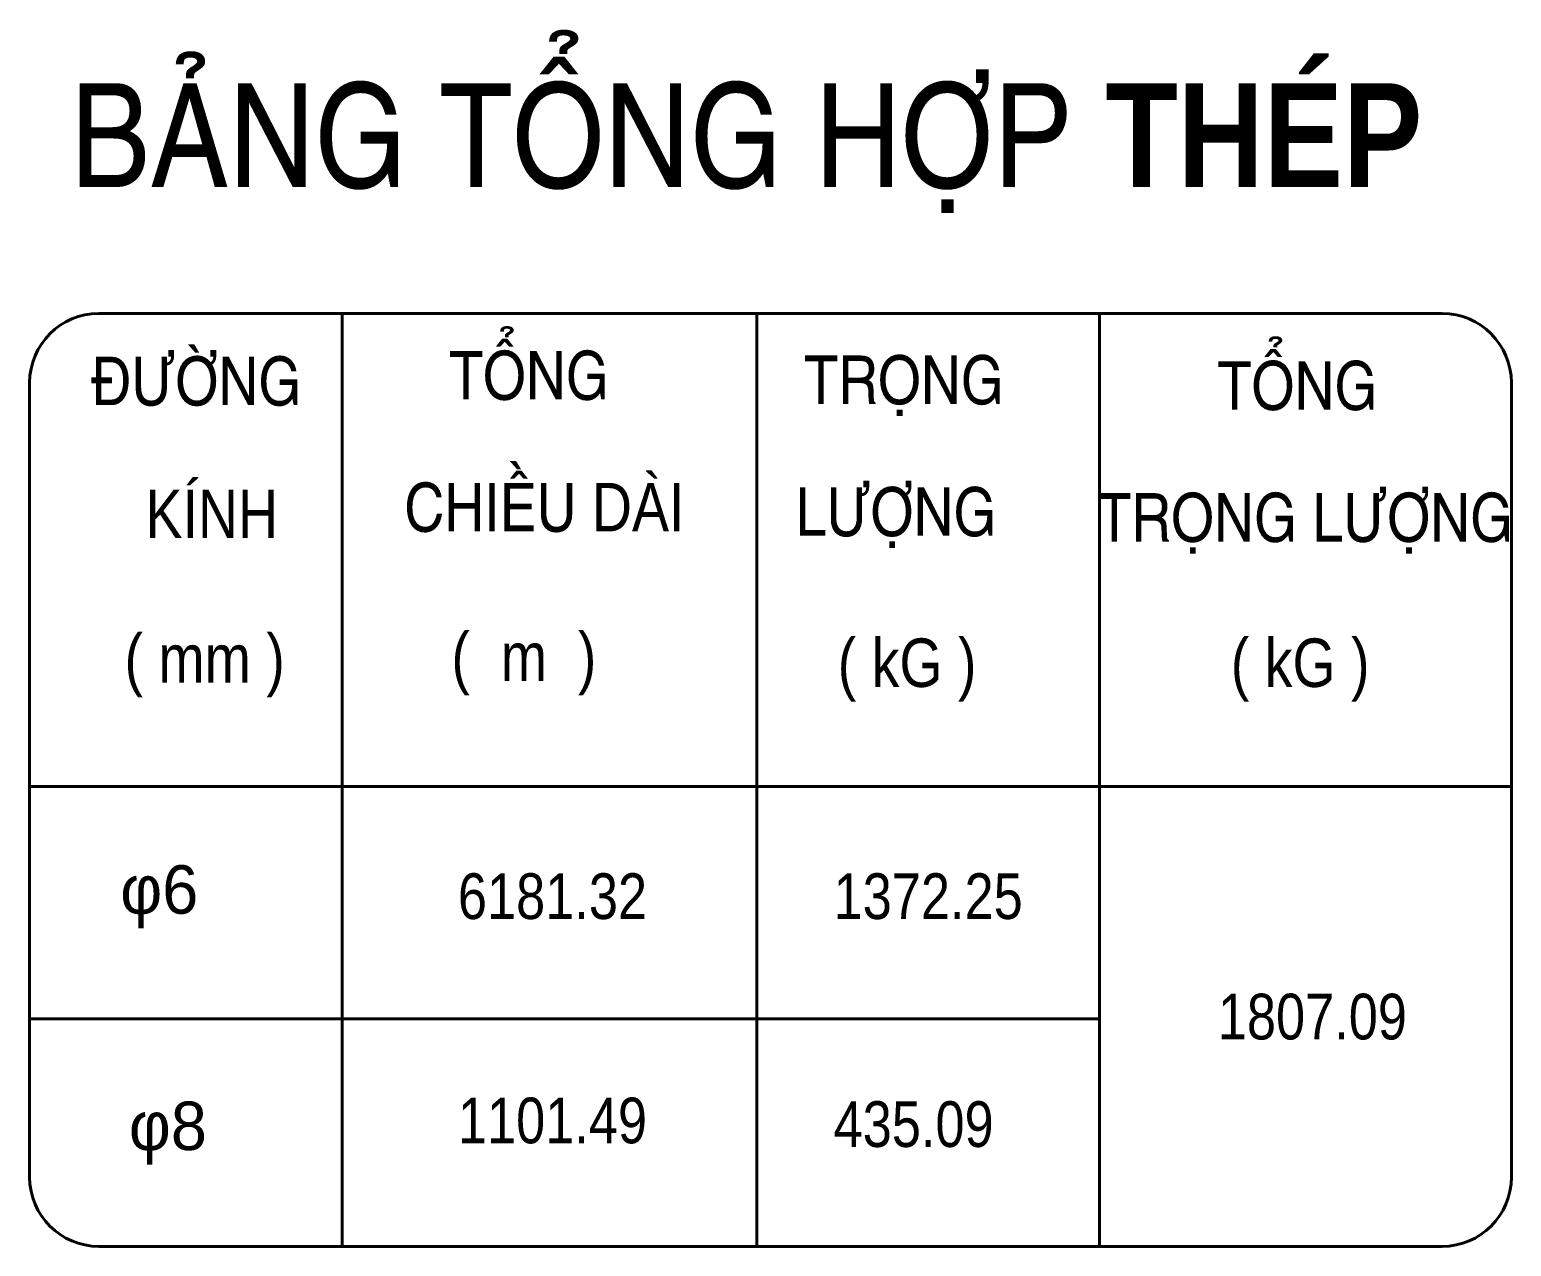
# Model space of a CAD drawing. Header units: inches. Extents: x 1604615 to 1925968, y -294302 to 52467.
# Drawn here: x 1819015 to 1829718, y -253087 to -244295 of the extents above; entities that cross this region are included whole.
import ezdxf
from ezdxf.enums import TextEntityAlignment as Align

# ---------------------------------------------------------------- set-up
doc = ezdxf.new("R2010")
doc.units = ezdxf.units.IN
doc.header["$LTSCALE"] = 20
doc.header["$MEASUREMENT"] = 0
for name, color, linetype, lineweight in [('dam', 132, 'Continuous', 40), ('kich thuoc', 8, 'Continuous', 13), ('KTHUOC_TRUC', 123, 'Continuous', 5)]:
    doc.layers.add(name, color=color, linetype=linetype, lineweight=lineweight)
doc.styles.add('DIM', font='romans.shx')
doc.styles.add('text', font='ARIALN.TTF')
doc.styles.add('TK', font='VHELVCN.TTF', dxfattribs={"height": 230})

# ---------------------------------------------------------------- blocks, each defined once
blk = doc.blocks.new('STT')
at = {"layer": 'KTHUOC_TRUC', "style": 'text'}
blk.add_attdef('STT', (-281, -127), '', height=275, dxfattribs=at)

msp = doc.modelspace()

# ---------------------------------------------------------------- linework, layer by layer
at = {"layer": 'dam'}
for p, q in [((1819514.6, -246346.7), (1829218.1, -246346.7)), ((1821273.1, -246346.7), (1821273.1, -253087.3)), ((1824267.6, -246346.7), (1824267.6, -253087.3)), ((1826744.1, -246346.7), (1826744.1, -253087.3)), ((1819014.6, -246846.7), (1819014.6, -252587.3)), ((1829718.1, -246846.7), (1829718.1, -252587.3)), ((1819014.6, -249763.7), (1829718.1, -249763.7)), ((1819014.6, -249763.7), (1829718.1, -249763.7)), ((1819014.6, -251442.8), (1826744.1, -251442.8)), ((1819514.6, -253087.3), (1829218.1, -253087.3))]:
    msp.add_line(p, q, dxfattribs=at)
for centre, start, end in [((1819514.6, -246846.7), 90, 180), ((1829218.1, -246846.7), 0, 90), ((1819514.6, -252587.3), 180, 270), ((1829218.1, -252587.3), 270, 0)]:
    msp.add_arc(centre, 500, start, end, dxfattribs=at)

# ---------------------------------------------------------------- block references
at = {"layer": 'kich thuoc', "xscale": 1.199999999953434, "yscale": 1.200000000011642, "zscale": 1.2}
for p, values in [((1822445.4, -250569.4), {'STT': '6181.32'}), ((1825159.4, -250569.4), {'STT': '1372.25'}), ((1827934.7, -251439.4), {'STT': '1807.09'}), ((1822445.4, -252189.9), {'STT': '1101.49'}), ((1825159.4, -252216.4), {'STT': '435.09'})]:
    msp.add_blockref('STT', p, dxfattribs=at).add_auto_attribs(values)

# ---------------------------------------------------------------- texts
at = {"layer": 'KTHUOC_TRUC', "style": 'TK'}
for s, p in [('TOÅNG ', (1822677.7, -246792.5)), ('ÑÖÔØNG ', (1820274.7, -246833.8)), ('TOÅNG ', (1828229.3, -246866.2)), ('TROÏNG ', (1825386.8, -246825)), (' CHIEÀU DAØI', (1822677.7, -247745.5)), (' KÍNH', (1820274.7, -247794.3)), (' LÖÔÏNG', (1825217.8, -247778)), ('TROÏNG LÖÔÏNG', (1828229.3, -247819.2)), ('(  m  )', (1822584.9, -248826)), ('( mm )', (1820278.9, -248839.3)), ('( kG )', (1825353.1, -248870)), ('( kG )', (1828192.6, -248870))]:
    msp.add_text(s, height=350, dxfattribs=at).set_placement(p, align=Align.MIDDLE_CENTER)
at = {"layer": 'KTHUOC_TRUC', "insert": (1824193.5, -245152), "char_height": 768, "attachment_point": 5, "style": 'DIM'}
msp.add_mtext('{\\fVNI-Helve-Condense|b1|i0|c0|p2;\\H0.9766x;BAÛNG TOÅNG HÔÏP THEÙP}', dxfattribs=at)
at = {"layer": 'KTHUOC_TRUC', "char_height": 220, "width": 2161.155, "attachment_point": 5}
for s, insert in [('{\\fSymbol|b0|i0|c2|p18;\\H1.591x;f6}', (1819951, -250561.1)), ('{\\fSymbol|b0|i0|c2|p18;\\H1.591x;f8}', (1820013.1, -252268.8))]:
    msp.add_mtext(s, dxfattribs=dict(at, insert=insert))

doc.saveas('drawing.dxf')
